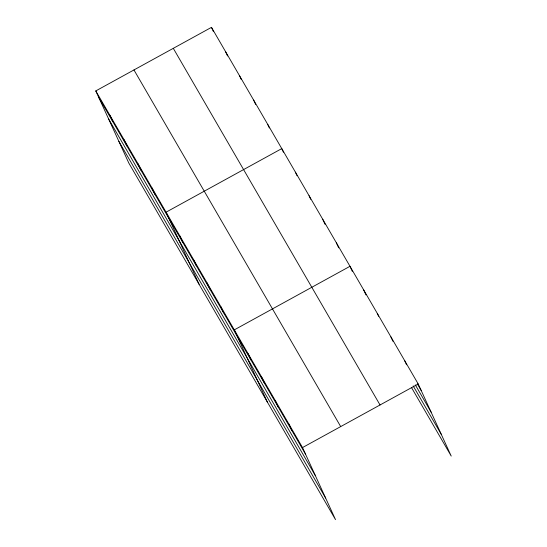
<?xml version="1.0" encoding="UTF-8"?>
<svg xmlns="http://www.w3.org/2000/svg" width="547" height="547" viewBox="0 0 547 547"><rect width="100%" height="100%" fill="white"/><g stroke="black" fill="none" stroke-linecap="round" stroke-linejoin="round"><path stroke-width="0.82" d="M95.78 90.925L302.518 447.569L335.523 519.65L128.784 163.006L95.78 90.925L211.477 27.35L418.216 383.994L451.22 456.075L411.563 387.666M302.518 447.569L418.216 383.994M417.368 383.905L421.204 390.524M415.337 384.938L431.111 412.158M413.17 385.895L441.313 434.441M173.296 48.327L380.035 404.971M133.96 69.948L340.699 426.585M98.768 97.455L305.513 454.099M108.675 119.089L315.414 475.733M118.877 141.372L325.622 498.016M404.575 360.452L406.565 364.808M390.927 336.918L392.924 341.273M377.28 313.376L378.613 316.282M363.639 289.842L365.964 294.922M352.316 271.38L349.991 266.3L234.294 329.875L267.298 401.956M336.35 242.765L338.675 247.839M322.703 219.224L325.027 224.304M309.055 195.682L310.717 199.313M295.414 172.148L297.076 175.778M283.428 152.237L281.767 148.606L166.076 212.181L199.074 284.262M267.709 124.36L269.37 127.984M253.651 100.108L255.647 104.456M239.593 75.855L241.254 79.479M225.535 51.603L227.531 55.958M211.477 27.35L213.467 31.705M288.878 424.028L291.866 430.557M275.23 400.493L278.218 407.023M261.589 376.951L264.577 383.481M247.941 353.41L250.929 359.947M220.653 306.334L223.641 312.863M207.005 282.799L210 289.329M193.364 259.257L196.352 265.787M179.717 235.723L182.705 242.253M152.011 187.929L155.006 194.458M137.953 163.676L140.948 170.206M123.895 139.43L126.89 145.96M109.838 115.178L112.832 121.707"/></g></svg>
